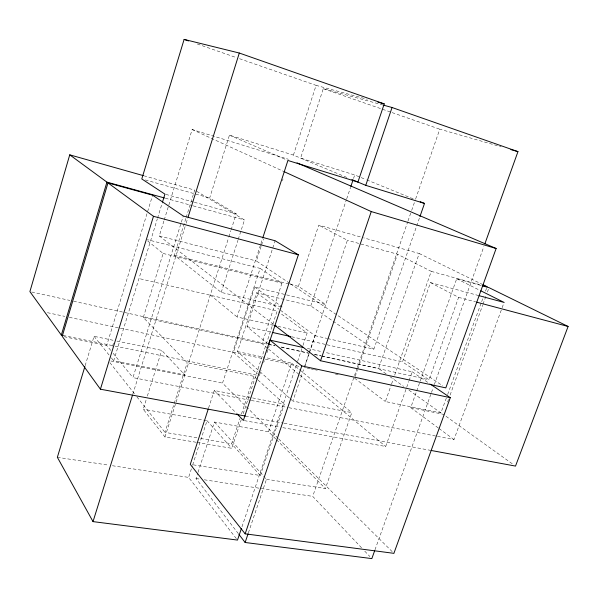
<?xml version="1.0" encoding="UTF-8"?>
<svg xmlns="http://www.w3.org/2000/svg" width="598" height="598" viewBox="0 0 598 598"><rect width="100%" height="100%" fill="white"/><g stroke="black" fill="none" stroke-linecap="round" stroke-linejoin="round"><path stroke-width="0.45" stroke-dasharray="2.99 2.24" d="M85.148 365.677L94.05 336.33L113.261 340.307M110.779 350.435L106.698 345.427L152.632 195.18M112.566 346.182L113.665 342.617M116.916 341.069L161.737 350.368L184.789 374.909L113.68 360.788L157.289 219.003M157.558 218.121L162.208 203.014M273.413 324.288L159.285 235.963L163.942 220.879M164.218 219.997L192.145 129.519L288.43 159.285M257.297 379.394L253.918 376.306L187.234 362.687L143.288 317.486L163.142 253.455L146.981 240.351M250.368 400.271L132.958 377.622L183.28 216.02M281.202 306.744L221.23 292.392L174.369 255.241L185.903 218.277M186.172 217.403L194.686 190.119L144.35 175.909M132.793 394.224L185.911 224.071M186.187 223.181L187.854 217.836M196.084 442.258L164.966 436.989L143.228 409.211L146.263 399.554M147.37 396.04L161.737 350.368M231.157 229.744L236.232 213.867L209.666 198.005L229.438 135.155L293.416 155.106L347.759 177.815M196.936 437.848L164.988 432.369L187.234 362.687M164.966 436.989L228.623 237.69M228.899 236.808L230.873 230.626M221.23 292.392L237.952 240.291M238.236 239.402L244.47 219.974L194.686 190.119M273.48 325.334L237.1 316.97L260.638 244.47M260.93 243.588L262.649 238.281M208.553 408.083L214.271 390.494L284.327 404.099L260.294 475.507L192.115 464.661M289.626 283.25L256.378 260.982L261.251 245.987M261.535 245.105L263.539 238.931M282.443 180.731L283.018 178.966M236.367 538.619L188.602 477.391L192.347 465.872M192.631 464.99L207.035 420.693L143.228 409.211M293.416 155.106L316.095 85.365L367.194 99.253M290.254 284.312L298.402 286.352L325.723 304.509L254.748 287.085L233.482 352.357L257.312 373.862M238.363 533.67L196.009 478.527L197.744 473.227M198.028 472.345L214.458 422.031L268.554 431.763L275.82 439.022M289.432 397.991L237.458 351.579L256.654 292.766L310.773 305.914L332.309 320.685M383.116 105.061L323.286 88.654L300.615 158.111L354.711 174.96L365.916 179.535M267.964 343.857L247.064 326.68L275.132 240.755M278.092 438.319L222.508 383.109L260.152 268.397L147.385 239.671M267.725 348.372L262.006 343.618L281.935 283.205L260.152 268.397M260.294 475.507L231.628 443.791L240.022 418.376M241.465 413.995L253.918 376.306M197.004 442.415L231.785 448.306L241.166 419.931M243.214 413.726L277.21 310.885L138.975 278.533M259.353 375.701L261.102 370.416M263.725 362.485L264.309 360.721M266.94 352.79L269.272 345.741M298.402 286.352L318.756 225.154L362.717 237.563M268.554 431.763L291.57 363.158L265.415 357.567M310.773 305.914L346.399 199.739M346.698 198.85L350.555 187.346M353.523 178.503L354.711 174.96M241.966 526.808L297.311 362.261M297.61 361.379L302.67 346.339M302.969 345.45L307.133 333.071L278.713 311.992M248.402 532.833L266.491 479.26L265.235 477.884M266.491 479.26L325.394 488.551L351.774 412.65L292.893 401.086L309.017 353.343M309.316 352.461L314.989 335.665L279.842 309.816M309.173 353.493L304.449 367.493L306.266 367.882M309.472 352.618L347.416 240.269L318.756 225.154M361.551 547.783L312.709 496.385L356.999 368.398M357.305 367.516L407.701 221.865M408.008 220.983L411.372 211.273M411.678 210.391L415.341 199.799M415.647 198.917L439.777 129.183L501.087 146.787M355.197 376.426L357.327 370.274M357.626 369.392L397.498 254.232L347.416 240.269M327.667 338.573L373.847 349.165L419.624 217.485M446.347 398.029L440.89 412.926L385.381 401.542L391.271 384.828M391.578 383.953L393.439 378.676M394.68 375.155L431.248 271.357L397.498 254.232M430.47 282.6L458.606 297.37L429.095 379.812L402.499 361.872L430.47 282.6L478.049 295.412M386.114 373.9L378.512 368.48L419.228 253.522L363.614 237.817M282.861 427.667L385.695 446.489L408.778 381.449M409.092 380.575L412.209 371.784L325.589 352.506M438.334 427.996L410.736 407.634L416.365 391.854M416.679 390.98L456.7 278.765L481.831 285.68M374.991 549.809L431.173 393.349M431.487 392.475L433.064 388.08M434.327 384.559L483.879 246.563M447.581 402.043L448.53 399.419M450.115 395.054L482.683 305.115M483.005 304.24L486.167 295.509M487.43 292.018L488.379 289.395M447.633 394.523L481.345 302.506M481.667 301.631L483.595 296.369M485.524 291.114L487.131 286.734M437.482 436.361L453.994 439.552L501.849 308.538M502.171 307.664L504.084 302.424M57.356 457.298L108.754 465.169M112.424 465.73L188.602 477.391M196.009 478.527L200.607 479.23M204.284 479.79L312.709 496.385M200.592 438.469L231.628 443.791M244.298 420.611L279.191 427.002M245.516 416.081L283.168 423.055M284.087 423.227L430.104 450.272M251.28 400.451L287.974 407.522M288.886 407.701L436.562 436.189M110.907 360.99L222.508 383.109M63.149 335.471L114.248 345.95M115.167 346.137L257.529 375.327M64.023 336.696L106.698 345.427M410.736 407.634L443.155 414.265L512.493 463.928M47.436 312.679L64.763 316.372M69.323 317.344L119.48 328.04M120.392 328.235L264.413 358.957M265.325 359.144L300.809 366.716M307.178 368.076L309.914 368.66M310.825 368.854L313.561 369.437M314.473 369.631L317.209 370.214M335.441 374.101L338.176 374.684M237.458 351.579L264.51 357.372M31.724 292.011L69.951 300.443M73.591 301.243L267.463 343.992M268.375 344.194L274.744 345.599M281.12 347.004L308.426 353.029M314.795 354.435L321.163 355.84M322.075 356.042L378.512 368.48M268.681 344.455L275.065 345.861M281.441 347.266L308.785 353.291M314.256 354.494L320.633 355.907M321.545 356.102L429.095 379.812M143.288 317.486L262.006 343.618M307.35 348.447L321.941 351.691M247.064 326.68L271.604 332.234M291.607 336.764L326.149 344.583M327.054 344.792L402.499 361.872M314.989 335.665L326.762 338.363M278.033 326.381L307.133 333.071M163.142 253.455L281.935 283.205M174.369 255.241L289.35 284.08M159.285 235.963L256.378 260.982M458.606 297.37L475.657 301.9M165.362 198.215L192.332 205.63M193.229 205.876L244.47 219.974M431.248 271.357L481.809 285.268M165.825 194.372L193.453 202.027M194.343 202.274L236.232 213.867M145.359 179.953L209.666 198.005M197.318 43.998L236.031 57.483M239.544 58.709L316.095 85.365M323.286 88.654L391.242 112.297M392.124 112.603L439.777 129.183M366.776 179.886L413.3 198.872M229.438 135.155L287.062 160.107M192.145 129.519L282.974 171.133M419.228 253.522L482.1 284.267M456.7 278.765L479.977 290.389M290.396 283.773L442.722 385.807M412.209 371.784L429.73 383.699M333.079 321.216L373.847 349.165M389.918 376.613L403.613 386.368M408.942 390.165L440.89 412.926M254.748 287.085L282.114 306.961M256.654 292.766L279.094 309.263M439.074 428.542L453.994 439.552M354.584 378.183L385.381 401.542M210.309 295.031L237.1 316.97M291.57 363.158L298.738 369.056M299.449 369.639L351.774 412.65M268.442 348.97L299.179 374.542M299.897 375.133L385.695 446.489M290.12 398.612L292.893 401.086M257.97 380.014L284.327 404.099M278.75 438.977L393.895 553.337M276.485 439.687L325.394 488.551M214.271 390.494L236.262 413.121M364.765 551.162L369.908 556.574M214.458 422.031L264.615 477.189M207.035 420.693L231.785 448.306M113.119 353.298L132.958 377.622M94.05 336.33L110.794 357.193M111.37 357.91L113.68 360.788M109.883 362.627L134.565 393.865M136.867 396.773L164.988 432.369"/><path stroke-width="0.9" d="M143.445 175.655L69.742 154.845L29.9 291.607L61.325 335.097L63.149 335.471M61.325 335.097L106.93 182.136L69.742 154.845M268.681 344.455L298.357 254.793L275.132 240.755L183.28 216.02L152.632 195.18L107.984 182.906L62.207 336.323L100.419 389.208L245.516 416.081M84.879 366.567L57.356 457.298L93.019 521.613L237.503 540.076L241.368 528.58M262.933 237.399L287.907 160.473L357.925 182.076L384.23 103.88L239.305 53.035L184.117 39.401L141.786 178.952L164.936 194.126L162.477 202.124M100.419 389.208L153.477 216.297L107.984 182.906M93.019 521.613L132.509 395.114M188.131 216.947L239.305 53.035M208.268 408.965L190.276 464.369L245.158 533.835L393.895 553.337L450.294 397.677L430.485 384.215M303.702 347.632L269.967 340.127L243.386 420.446L236.913 413.794M350.854 186.464L352.932 180.267M245.158 533.835L301.781 365.939L269.967 340.127M374.677 550.691L371.836 558.599L245.135 542.491L248.103 533.708M419.931 216.611L424.505 203.44L365.759 185.343L392.049 107.505L517.965 151.63L484.829 243.924M297.042 162.888L496.138 248.499L445.809 387.885L320.543 360.758L371.253 211.572L283.818 171.521M482.728 285.926L489.007 287.653L568.1 326.463L515.513 466.089L431.023 450.444M301.781 365.939L450.294 397.677M272.516 332.443L290.695 336.554M274.392 325.544L276.209 325.962M153.477 216.297L298.357 254.793M476.554 302.139L568.1 326.463M478.946 295.651L504.084 302.424L480.807 290.807M377.951 102.176L384.23 103.88M384.013 105.3L392.049 107.505M106.93 182.136L164.465 197.968M482.691 285.508L487.131 286.734L482.937 284.678M510.856 149.59L517.965 151.63M371.253 211.572L496.138 248.499M184.117 39.401L188.519 40.933M420.2 201.683L424.505 203.44M351.901 179.557L365.759 185.343M274.893 325.432L320.543 360.758M238.923 534.403L245.135 542.491"/></g></svg>
